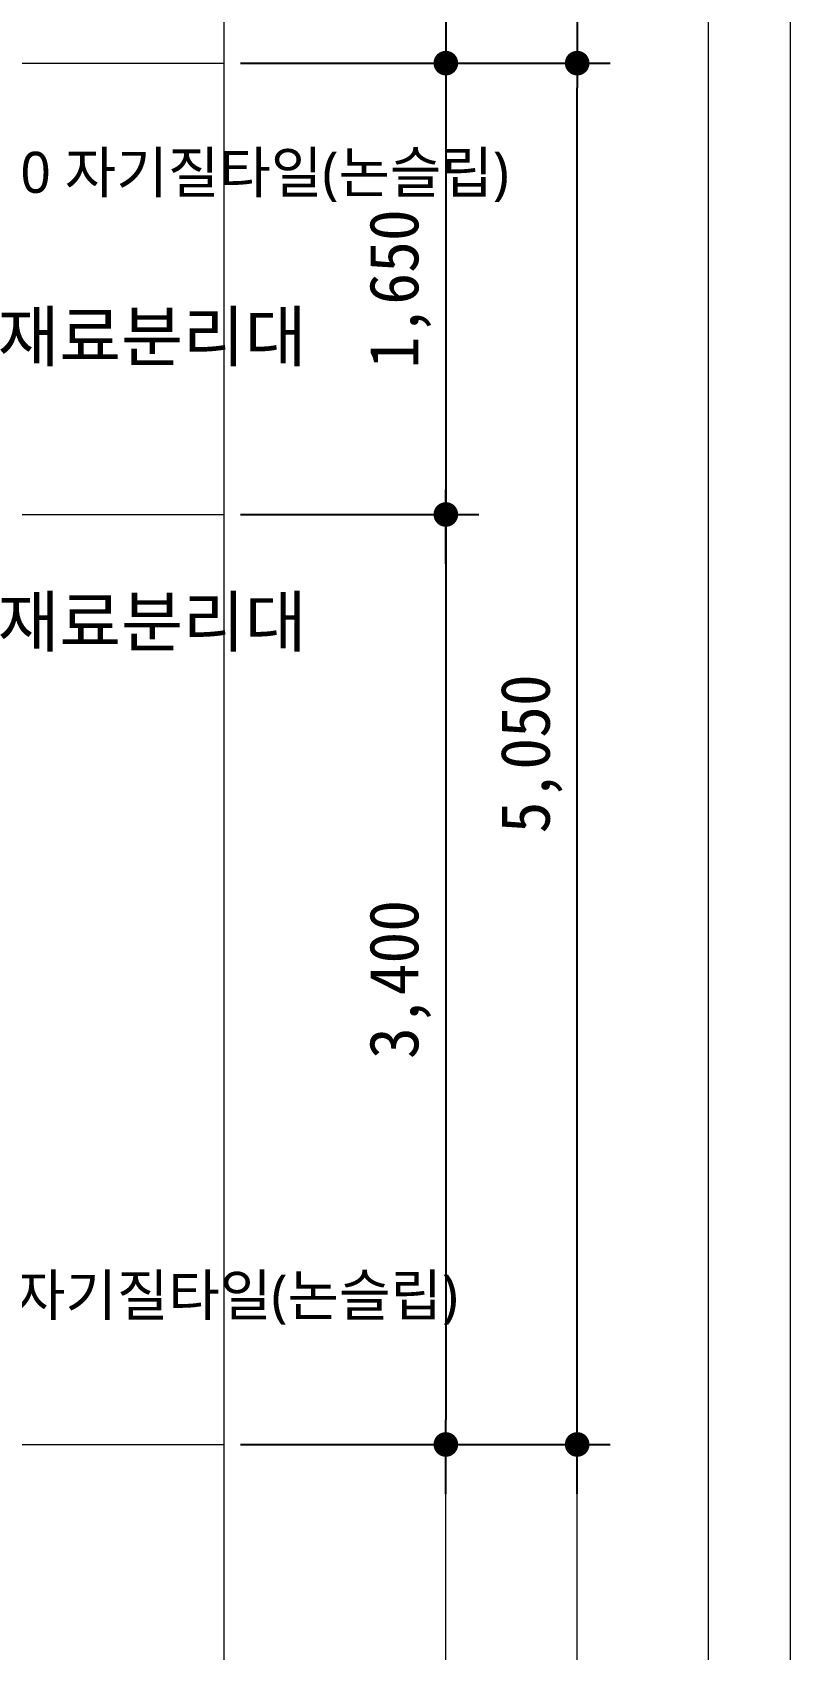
# Model space of a CAD drawing. Header units: millimetres. Extents: x -423835 to -174325, y -1379898 to -1311126.
# Drawn here: x -309463 to -306692, y -1374420 to -1368508 of the extents above; entities that cross this region are included whole.
import ezdxf
from ezdxf.enums import TextEntityAlignment as Align

# ---------------------------------------------------------------- set-up
doc = ezdxf.new("R2010")
doc.units = ezdxf.units.MM
doc.header["$LTSCALE"] = 100
doc.header["$MEASUREMENT"] = 0
doc.header["$PDSIZE"] = -10
doc.linetypes.add('CEN', pattern=[62, 60, -1, 0, -1])
doc.layers.get('0').update_dxf_attribs({"linetype": 'CONTINUOUS'})
doc.layers.get('Defpoints').update_dxf_attribs({"color": 153, "linetype": 'CONTINUOUS'})
doc.layers.add('A-AXIS-LINE', color=1, linetype='CEN', lineweight=15)
doc.layers.add('A-MKXS-TEXT1', color=3, linetype='CONTINUOUS', lineweight=25)
doc.layers.add('A-DIMS', color=7, linetype='CONTINUOUS')
doc.layers.add('AA-TEX-3', color=3, linetype='CONTINUOUS')
doc.layers.add('A-XXXX-NPLT', color=144, linetype='CONTINUOUS', lineweight=0, plot=False)
doc.styles.add('HY울릉도L', font='')
doc.styles.add('돋움체', font='')
doc.styles.add('맑은고딕', font='malgun.ttf')
doc.styles.get('HY울릉도L').set_extended_font_data('HYwulM')
doc.styles.get('돋움체').set_extended_font_data('DotumChe')
doc.dimstyles.new('CDIM', dxfattribs={"dimtxt": 3, "dimasz": 1.5, "dimexe": 2, "dimexo": 1, "dimgap": 1, "dimtad": 1, "dimdec": 0, "dimrnd": 0.5, "dimzin": 0, "dimdsep": 32, "dimlunit": 6, "dimtxsty": 'HY울릉도L', "dimblk1": '_CIDOT', "dimblk2": '_CIDOT', "dimsah": 1, "dimcen": 5.5, "dimclrd": 2, "dimclre": 2, "dimclrt": 7, "dimadec": 0, "dimazin": 0, "dimtfac": 1, "dimtdec": 0, "dimtix": 1, "dimtmove": 2, "dimatfit": 1, "dimldrblk": '_CIDOT', "dimfxl": 1, "dimtolj": 1, "dimtzin": 0, "dimlwd": -1, "dimarcsym": 0})

# ---------------------------------------------------------------- blocks, each defined once
blk = doc.blocks.new('_CIDOT')
at = {"color": 0, "linetype": 'ByBlock'}
blk.add_line((2, 0), (-1, 0), dxfattribs=at)
at = {"color": 0, "linetype": 'ByBlock', "const_width": 0.5}
blk.add_lwpolyline([(-0.25, 0, 1), (0.25, 0, 1)], format="xyb", close=True, dxfattribs=at)
blk = doc.blocks.new('*D642')
at = {"layer": 'A-DIMS', "lineweight": -2, "transparency": 16777216}
for p, q in [((-308702.3, -1368620.1), (-307352.3, -1368620.1)), ((-308702.3, -1373670.1), (-307352.3, -1373670.1))]:
    blk.add_line(p, q, dxfattribs=at)
at = {"layer": 'A-DIMS', "transparency": 16777216}
blk.add_line((-307472.3, -1373580.1), (-307472.3, -1368710.1), dxfattribs=at)
at = {"layer": 'Defpoints', "color": 0, "transparency": 16777216}
for p in [(-308762.3, -1368620.1), (-307472.3, -1368620.1), (-308762.3, -1373670.1)]:
    blk.add_point(p, dxfattribs=at)
at = {"layer": 'A-DIMS', "transparency": 16777216, "xscale": 90, "yscale": 90, "zscale": 90}
for p, rotation in [((-307472.3, -1368620.1), 90), ((-307472.3, -1373670.1), 270)]:
    blk.add_blockref('_CIDOT', p, dxfattribs=dict(at, rotation=rotation))
at = {"layer": 'A-DIMS', "color": 3, "transparency": 16777216, "insert": (-307639.4, -1371145.1), "char_height": 180, "attachment_point": 5, "rotation": 90, "style": '돋움체'}
blk.add_mtext('\\A1;5,050', dxfattribs=at)
blk = doc.blocks.new('*D643')
at = {"layer": 'A-DIMS', "lineweight": -2, "transparency": 16777216}
for p, q in [((-308702.3, -1368620.1), (-307832.3, -1368620.1)), ((-308702.3, -1370270.1), (-307832.3, -1370270.1))]:
    blk.add_line(p, q, dxfattribs=at)
at = {"layer": 'A-DIMS', "transparency": 16777216}
blk.add_line((-307952.3, -1368710.1), (-307952.3, -1370180.1), dxfattribs=at)
at = {"layer": 'Defpoints', "color": 0, "transparency": 16777216}
for p in [(-308762.3, -1368620.1), (-308762.3, -1370270.1), (-307952.3, -1370270.1)]:
    blk.add_point(p, dxfattribs=at)
at = {"layer": 'A-DIMS', "transparency": 16777216, "xscale": 90, "yscale": 90, "zscale": 90}
for p, rotation in [((-307952.3, -1368620.1), 90), ((-307952.3, -1370270.1), 270)]:
    blk.add_blockref('_CIDOT', p, dxfattribs=dict(at, rotation=rotation))
at = {"layer": 'A-DIMS', "color": 3, "transparency": 16777216, "insert": (-308119.4, -1369445.1), "char_height": 180, "attachment_point": 5, "rotation": 90, "style": '돋움체'}
blk.add_mtext('\\A1;1,650', dxfattribs=at)
blk = doc.blocks.new('*D644')
at = {"layer": 'A-DIMS', "lineweight": -2, "transparency": 16777216}
for p, q in [((-308702.3, -1370270.1), (-307832.3, -1370270.1)), ((-308702.3, -1373670.1), (-307832.3, -1373670.1))]:
    blk.add_line(p, q, dxfattribs=at)
at = {"layer": 'A-DIMS', "transparency": 16777216}
blk.add_line((-307952.3, -1370360.1), (-307952.3, -1373580.1), dxfattribs=at)
at = {"layer": 'Defpoints', "color": 0, "transparency": 16777216}
for p in [(-308762.3, -1370270.1), (-308762.3, -1373670.1), (-307952.3, -1373670.1)]:
    blk.add_point(p, dxfattribs=at)
at = {"layer": 'A-DIMS', "transparency": 16777216, "xscale": 90, "yscale": 90, "zscale": 90}
for p, rotation in [((-307952.3, -1370270.1), 90), ((-307952.3, -1373670.1), 270)]:
    blk.add_blockref('_CIDOT', p, dxfattribs=dict(at, rotation=rotation))
at = {"layer": 'A-DIMS', "color": 3, "transparency": 16777216, "insert": (-308119.4, -1371970.1), "char_height": 180, "attachment_point": 5, "rotation": 90, "style": '돋움체'}
blk.add_mtext('\\A1;3,400', dxfattribs=at)

msp = doc.modelspace()

# ---------------------------------------------------------------- linework, layer by layer
at = {"layer": 'A-AXIS-LINE', "ltscale": 50}
for points in [[(-315687.3, -1368620.1), (-308762.3, -1368620.1)], [(-315687.3, -1370270.1), (-308762.3, -1370270.1)], [(-315687.3, -1373670.1), (-308762.3, -1373670.1)]]:
    msp.add_lwpolyline(points, dxfattribs=at)
at = {"layer": 'A-XXXX-NPLT'}
for points in [[(-306692.3, -1365050.1), (-317757.3, -1365050.1), (-317757.3, -1376990.1), (-306692.3, -1376990.1)], [(-306992.3, -1365350.1), (-317457.3, -1365350.1), (-317457.3, -1376690.1), (-306992.3, -1376690.1)], [(-307472.3, -1365830.1), (-316977.3, -1365830.1), (-316977.3, -1376210.1), (-307472.3, -1376210.1)], [(-307952.3, -1366310.1), (-316497.3, -1366310.1), (-316497.3, -1375730.1), (-307952.3, -1375730.1)], [(-308762.3, -1367120.1), (-315687.3, -1367120.1), (-315687.3, -1374920.1), (-308762.3, -1374920.1)]]:
    msp.add_lwpolyline(points, close=True, dxfattribs=at)

# ---------------------------------------------------------------- texts
at = {"layer": 'A-MKXS-TEXT1', "style": '맑은고딕'}
for p in [(-309993.3, -1369019.3), (-310179.4, -1373124.4)]:
    msp.add_text('THK10 자기질타일(논슬립)', height=150, dxfattribs=at).set_placement(p, align=Align.MIDDLE_LEFT)
at = {"layer": 'AA-TEX-3', "style": '돋움체'}
for p in [(-309590.5, -1369619.7), (-309590.5, -1370662.3)]:
    msp.add_text('재료분리대', height=180, dxfattribs=at).set_placement(p, align=Align.MIDDLE_LEFT)

# ---------------------------------------------------------------- dimensions: what is measured, and where the dimension line sits
at = {"layer": 'A-DIMS'}
for base, p1, p2, picture, middle in [((-307472.3, -1368620.1), (-308762.3, -1373670.1), (-308762.3, -1368620.1), '*D642', (-307639.4, -1371145.1)), ((-307952.3, -1370270.1), (-308762.3, -1368620.1), (-308762.3, -1370270.1), '*D643', (-308119.4, -1369445.1)), ((-307952.3, -1373670.1), (-308762.3, -1370270.1), (-308762.3, -1373670.1), '*D644', (-308119.4, -1371970.1))]:
    dim = msp.add_linear_dim(base=base, p1=p1, p2=p2, angle=90, dimstyle='CDIM', override={"dimscale": 60, "dimtxsty": '돋움체', "dimclrd": 256, "dimclre": 256, "dimclrt": 3}, dxfattribs=at)
    dim.commit()
    dim.dimension.update_dxf_attribs({"geometry": picture, "text_midpoint": middle})

doc.saveas('drawing.dxf')
